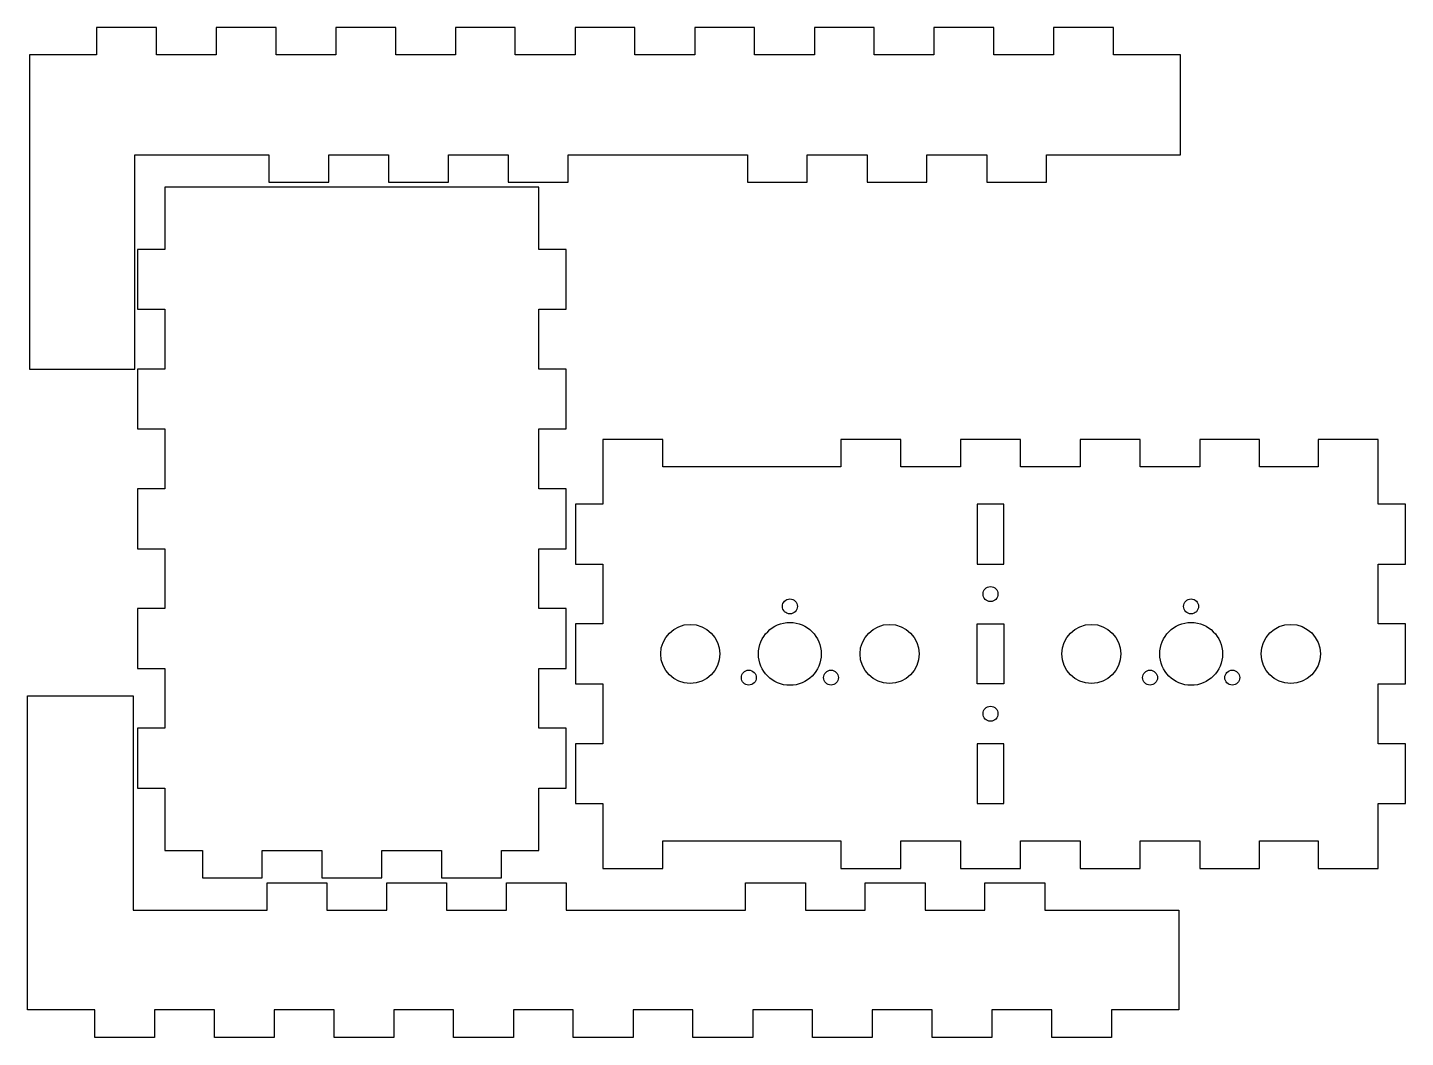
# Model space of a CAD drawing. Header units: millimetres. Extents: x 5268 to 5544, y 161 to 363.
import ezdxf

# ---------------------------------------------------------------- set-up
doc = ezdxf.new("R2010")
doc.units = ezdxf.units.MM
doc.header["$MEASUREMENT"] = 0
doc.layers.add('DEFAULT', color=18, linetype='CONTINUOUS')

msp = doc.modelspace()

# ---------------------------------------------------------------- linework, layer by layer
at = {"layer": 'DEFAULT'}
for p, q in [((5293.66, 363.05), (5281.66, 363.05)), ((5281.66, 363.05), (5281.66, 357.55)), ((5293.66, 357.55), (5293.66, 363.05)), ((5317.66, 363.05), (5305.66, 363.05)), ((5305.66, 363.05), (5305.66, 357.55)), ((5317.66, 357.55), (5317.66, 363.05)), ((5341.66, 363.05), (5329.66, 363.05)), ((5329.66, 363.05), (5329.66, 357.55)), ((5341.66, 357.55), (5341.66, 363.05)), ((5365.66, 363.05), (5353.66, 363.05)), ((5353.66, 363.05), (5353.66, 357.55)), ((5365.66, 357.55), (5365.66, 363.05)), ((5389.66, 363.05), (5377.66, 363.05)), ((5377.66, 363.05), (5377.66, 357.55)), ((5389.66, 357.55), (5389.66, 363.05)), ((5413.66, 363.05), (5401.66, 363.05)), ((5401.66, 363.05), (5401.66, 357.55)), ((5413.66, 357.55), (5413.66, 363.05)), ((5437.66, 363.05), (5425.66, 363.05)), ((5425.66, 363.05), (5425.66, 357.55)), ((5437.66, 357.55), (5437.66, 363.05)), ((5461.66, 363.05), (5449.66, 363.05)), ((5449.66, 363.05), (5449.66, 357.55)), ((5461.66, 357.55), (5461.66, 363.05)), ((5485.66, 363.05), (5473.66, 363.05)), ((5473.66, 363.05), (5473.66, 357.55)), ((5485.66, 357.55), (5485.66, 363.05)), ((5281.66, 357.55), (5268.17, 357.55)), ((5268.17, 357.55), (5268.17, 337.55)), ((5305.66, 357.55), (5293.66, 357.55)), ((5329.66, 357.55), (5317.66, 357.55)), ((5353.66, 357.55), (5341.66, 357.55)), ((5377.66, 357.55), (5365.66, 357.55)), ((5401.66, 357.55), (5389.66, 357.55)), ((5425.66, 357.55), (5413.66, 357.55)), ((5449.66, 357.55), (5437.66, 357.55)), ((5473.66, 357.55), (5461.66, 357.55)), ((5499.15, 357.55), (5485.66, 357.55)), ((5499.15, 337.55), (5499.15, 357.55)), ((5268.17, 337.55), (5268.17, 294.55)), ((5289.33, 294.55), (5289.33, 337.55)), ((5289.33, 337.55), (5316.24, 337.55)), ((5316.24, 337.55), (5316.24, 332.05)), ((5328.24, 332.05), (5328.24, 337.55)), ((5328.24, 337.55), (5340.24, 337.55)), ((5340.24, 337.55), (5340.24, 332.05)), ((5352.24, 332.05), (5352.24, 337.55)), ((5352.24, 337.55), (5364.24, 337.55)), ((5364.24, 337.55), (5364.24, 332.05)), ((5376.24, 332.05), (5376.24, 337.55)), ((5376.24, 337.55), (5412.24, 337.55)), ((5412.24, 337.55), (5412.24, 332.05)), ((5424.24, 332.05), (5424.24, 337.55)), ((5424.24, 337.55), (5436.24, 337.55)), ((5436.24, 337.55), (5436.24, 332.05)), ((5448.24, 332.05), (5448.24, 337.55)), ((5448.24, 337.55), (5460.24, 337.55)), ((5460.24, 337.55), (5460.24, 332.05)), ((5472.24, 332.05), (5472.24, 337.55)), ((5472.24, 337.55), (5499.15, 337.55)), ((5316.24, 332.05), (5328.24, 332.05)), ((5340.24, 332.05), (5352.24, 332.05)), ((5364.24, 332.05), (5376.24, 332.05)), ((5412.24, 332.05), (5424.24, 332.05)), ((5436.24, 332.05), (5448.24, 332.05)), ((5460.24, 332.05), (5472.24, 332.05)), ((5370.37, 331.05), (5295.37, 331.05)), ((5295.37, 331.05), (5295.37, 318.55)), ((5370.37, 318.55), (5370.37, 331.05)), ((5295.37, 318.55), (5289.87, 318.55)), ((5289.87, 318.55), (5289.87, 306.55)), ((5375.87, 318.55), (5370.37, 318.55)), ((5375.87, 306.55), (5375.87, 318.55)), ((5289.87, 306.55), (5295.37, 306.55)), ((5295.37, 306.55), (5295.37, 294.55)), ((5370.37, 294.55), (5370.37, 306.55)), ((5370.37, 306.55), (5375.87, 306.55)), ((5268.17, 294.55), (5289.33, 294.55)), ((5295.37, 294.55), (5289.87, 294.55)), ((5289.87, 294.55), (5289.87, 282.55)), ((5375.87, 294.55), (5370.37, 294.55)), ((5375.87, 282.55), (5375.87, 294.55)), ((5289.87, 282.55), (5295.37, 282.55)), ((5295.37, 282.55), (5295.37, 270.55)), ((5370.37, 270.55), (5370.37, 282.55)), ((5370.37, 282.55), (5375.87, 282.55)), ((5395.25, 280.45), (5383.25, 280.45)), ((5383.25, 280.45), (5383.25, 267.45)), ((5395.25, 274.95), (5395.25, 280.45)), ((5443, 280.45), (5431, 280.45)), ((5431, 280.45), (5431, 274.95)), ((5443, 274.95), (5443, 280.45)), ((5467, 280.45), (5455, 280.45)), ((5455, 280.45), (5455, 274.95)), ((5467, 274.95), (5467, 280.45)), ((5491, 280.45), (5479, 280.45)), ((5479, 280.45), (5479, 274.95)), ((5491, 274.95), (5491, 280.45)), ((5515, 280.45), (5503, 280.45)), ((5503, 280.45), (5503, 274.95)), ((5515, 274.95), (5515, 280.45)), ((5538.75, 280.45), (5526.75, 280.45)), ((5526.75, 280.45), (5526.75, 274.95)), ((5538.75, 267.45), (5538.75, 280.45)), ((5419, 274.95), (5395.25, 274.95)), ((5431, 274.95), (5419, 274.95)), ((5455, 274.95), (5443, 274.95)), ((5479, 274.95), (5467, 274.95)), ((5503, 274.95), (5491, 274.95)), ((5526.75, 274.95), (5515, 274.95)), ((5295.37, 270.55), (5289.87, 270.55)), ((5289.87, 270.55), (5289.87, 258.55)), ((5375.87, 270.55), (5370.37, 270.55)), ((5375.87, 258.55), (5375.87, 270.55)), ((5383.25, 267.45), (5377.75, 267.45)), ((5377.75, 267.45), (5377.75, 255.45)), ((5463.65, 267.45), (5458.35, 267.45)), ((5458.35, 267.45), (5458.35, 255.45)), ((5463.65, 255.45), (5463.65, 267.45)), ((5544.25, 267.45), (5538.75, 267.45)), ((5544.25, 255.45), (5544.25, 267.45)), ((5289.87, 258.55), (5295.37, 258.55)), ((5295.37, 258.55), (5295.37, 246.55)), ((5370.37, 246.55), (5370.37, 258.55)), ((5370.37, 258.55), (5375.87, 258.55)), ((5377.75, 255.45), (5383.25, 255.45)), ((5383.25, 255.45), (5383.25, 243.45)), ((5458.35, 255.45), (5463.65, 255.45)), ((5538.75, 243.45), (5538.75, 255.45)), ((5538.75, 255.45), (5544.25, 255.45)), ((5295.37, 246.55), (5289.87, 246.55)), ((5289.87, 246.55), (5289.87, 234.55)), ((5375.87, 246.55), (5370.37, 246.55)), ((5375.87, 234.55), (5375.87, 246.55)), ((5383.25, 243.45), (5377.75, 243.45)), ((5377.75, 243.45), (5377.75, 231.45)), ((5458.35, 243.45), (5463.65, 243.45)), ((5458.35, 231.45), (5458.35, 243.45)), ((5463.65, 243.45), (5463.65, 231.45)), ((5544.25, 243.45), (5538.75, 243.45)), ((5544.25, 231.45), (5544.25, 243.45)), ((5289.87, 234.55), (5295.37, 234.55)), ((5295.37, 234.55), (5295.37, 222.55)), ((5370.37, 222.55), (5370.37, 234.55)), ((5370.37, 234.55), (5375.87, 234.55)), ((5377.75, 231.45), (5383.25, 231.45)), ((5383.25, 231.45), (5383.25, 219.45)), ((5463.65, 231.45), (5458.35, 231.45)), ((5538.75, 219.45), (5538.75, 231.45)), ((5538.75, 231.45), (5544.25, 231.45)), ((5267.8, 186.05), (5267.8, 229.05)), ((5267.8, 229.05), (5288.96, 229.05)), ((5288.96, 229.05), (5288.96, 186.05)), ((5295.37, 222.55), (5289.87, 222.55)), ((5289.87, 222.55), (5289.87, 210.55)), ((5375.87, 222.55), (5370.37, 222.55)), ((5375.87, 210.55), (5375.87, 222.55)), ((5383.25, 219.45), (5377.75, 219.45)), ((5377.75, 219.45), (5377.75, 207.45)), ((5463.65, 219.45), (5458.35, 219.45)), ((5458.35, 219.45), (5458.35, 207.45)), ((5463.65, 207.45), (5463.65, 219.45)), ((5544.25, 219.45), (5538.75, 219.45)), ((5544.25, 207.45), (5544.25, 219.45)), ((5289.87, 210.55), (5295.37, 210.55)), ((5295.37, 210.55), (5295.37, 198.05)), ((5370.37, 198.05), (5370.37, 210.55)), ((5370.37, 210.55), (5375.87, 210.55)), ((5377.75, 207.45), (5383.25, 207.45)), ((5383.25, 207.45), (5383.25, 194.45)), ((5458.35, 207.45), (5463.65, 207.45)), ((5538.75, 194.45), (5538.75, 207.45)), ((5538.75, 207.45), (5544.25, 207.45)), ((5395.25, 194.45), (5395.25, 199.95)), ((5395.25, 199.95), (5431, 199.95)), ((5431, 199.95), (5431, 194.45)), ((5443, 194.45), (5443, 199.95)), ((5443, 199.95), (5455, 199.95)), ((5455, 199.95), (5455, 194.45)), ((5467, 194.45), (5467, 199.95)), ((5467, 199.95), (5479, 199.95)), ((5479, 199.95), (5479, 194.45)), ((5491, 194.45), (5491, 199.95)), ((5491, 199.95), (5503, 199.95)), ((5503, 199.95), (5503, 194.45)), ((5515, 194.45), (5515, 199.95)), ((5515, 199.95), (5526.75, 199.95)), ((5526.75, 199.95), (5526.75, 194.45)), ((5295.37, 198.05), (5302.87, 198.05)), ((5302.87, 198.05), (5302.87, 192.55)), ((5314.87, 192.55), (5314.87, 198.05)), ((5314.87, 198.05), (5326.87, 198.05)), ((5326.87, 198.05), (5326.87, 192.55)), ((5338.87, 192.55), (5338.87, 198.05)), ((5338.87, 198.05), (5350.87, 198.05)), ((5350.87, 198.05), (5350.87, 192.55)), ((5362.87, 192.55), (5362.87, 198.05)), ((5362.87, 198.05), (5370.37, 198.05)), ((5383.25, 194.45), (5395.25, 194.45)), ((5431, 194.45), (5443, 194.45)), ((5455, 194.45), (5467, 194.45)), ((5479, 194.45), (5491, 194.45)), ((5503, 194.45), (5515, 194.45)), ((5526.75, 194.45), (5538.75, 194.45)), ((5302.87, 192.55), (5314.87, 192.55)), ((5315.87, 186.05), (5315.87, 191.55)), ((5315.87, 191.55), (5327.87, 191.55)), ((5326.87, 192.55), (5338.87, 192.55)), ((5327.87, 191.55), (5327.87, 186.05)), ((5339.87, 186.05), (5339.87, 191.55)), ((5339.87, 191.55), (5351.87, 191.55)), ((5350.87, 192.55), (5362.87, 192.55)), ((5351.87, 191.55), (5351.87, 186.05)), ((5363.87, 186.05), (5363.87, 191.55)), ((5363.87, 191.55), (5375.87, 191.55)), ((5375.87, 191.55), (5375.87, 186.05)), ((5411.87, 186.05), (5411.87, 191.55)), ((5411.87, 191.55), (5423.87, 191.55)), ((5423.87, 191.55), (5423.87, 186.05)), ((5435.87, 186.05), (5435.87, 191.55)), ((5435.87, 191.55), (5447.87, 191.55)), ((5447.87, 191.55), (5447.87, 186.05)), ((5459.87, 186.05), (5459.87, 191.55)), ((5459.87, 191.55), (5471.87, 191.55)), ((5471.87, 191.55), (5471.87, 186.05)), ((5267.8, 166.05), (5267.8, 186.05)), ((5288.96, 186.05), (5315.87, 186.05)), ((5327.87, 186.05), (5339.87, 186.05)), ((5351.87, 186.05), (5363.87, 186.05)), ((5375.87, 186.05), (5411.87, 186.05)), ((5423.87, 186.05), (5435.87, 186.05)), ((5447.87, 186.05), (5459.87, 186.05)), ((5471.87, 186.05), (5498.78, 186.05)), ((5498.78, 186.05), (5498.78, 166.05)), ((5281.29, 166.05), (5267.8, 166.05)), ((5281.29, 160.55), (5281.29, 166.05)), ((5305.29, 166.05), (5293.29, 166.05)), ((5293.29, 166.05), (5293.29, 160.55)), ((5305.29, 160.55), (5305.29, 166.05)), ((5329.29, 166.05), (5317.29, 166.05)), ((5317.29, 166.05), (5317.29, 160.55)), ((5329.29, 160.55), (5329.29, 166.05)), ((5353.29, 166.05), (5341.29, 166.05)), ((5341.29, 166.05), (5341.29, 160.55)), ((5353.29, 160.55), (5353.29, 166.05)), ((5377.29, 166.05), (5365.29, 166.05)), ((5365.29, 166.05), (5365.29, 160.55)), ((5377.29, 160.55), (5377.29, 166.05)), ((5401.29, 166.05), (5389.29, 166.05)), ((5389.29, 166.05), (5389.29, 160.55)), ((5401.29, 160.55), (5401.29, 166.05)), ((5425.29, 166.05), (5413.29, 166.05)), ((5413.29, 166.05), (5413.29, 160.55)), ((5425.29, 160.55), (5425.29, 166.05)), ((5449.29, 166.05), (5437.29, 166.05)), ((5437.29, 166.05), (5437.29, 160.55)), ((5449.29, 160.55), (5449.29, 166.05)), ((5473.29, 166.05), (5461.29, 166.05)), ((5461.29, 166.05), (5461.29, 160.55)), ((5473.29, 160.55), (5473.29, 166.05)), ((5498.78, 166.05), (5485.29, 166.05)), ((5485.29, 166.05), (5485.29, 160.55)), ((5293.29, 160.55), (5281.29, 160.55)), ((5317.29, 160.55), (5305.29, 160.55)), ((5341.29, 160.55), (5329.29, 160.55)), ((5365.29, 160.55), (5353.29, 160.55)), ((5389.29, 160.55), (5377.29, 160.55)), ((5413.29, 160.55), (5401.29, 160.55)), ((5437.29, 160.55), (5425.29, 160.55)), ((5461.29, 160.55), (5449.29, 160.55)), ((5485.29, 160.55), (5473.29, 160.55))]:
    msp.add_line(p, q, dxfattribs=at)
for centre, radius in [((5461, 249.45), 1.5), ((5420.75, 246.98), 1.5), ((5501.25, 246.98), 1.5), ((5400.75, 237.45), 5.92), ((5420.75, 237.45), 6.3), ((5440.75, 237.45), 5.92), ((5481.25, 237.45), 5.92), ((5501.25, 237.45), 6.3), ((5521.25, 237.45), 5.93), ((5412.51, 232.69), 1.5), ((5429, 232.69), 1.5), ((5493.01, 232.69), 1.5), ((5509.5, 232.69), 1.5), ((5461, 225.45), 1.5)]:
    msp.add_circle(centre, radius, dxfattribs=at)

doc.saveas('drawing.dxf')
